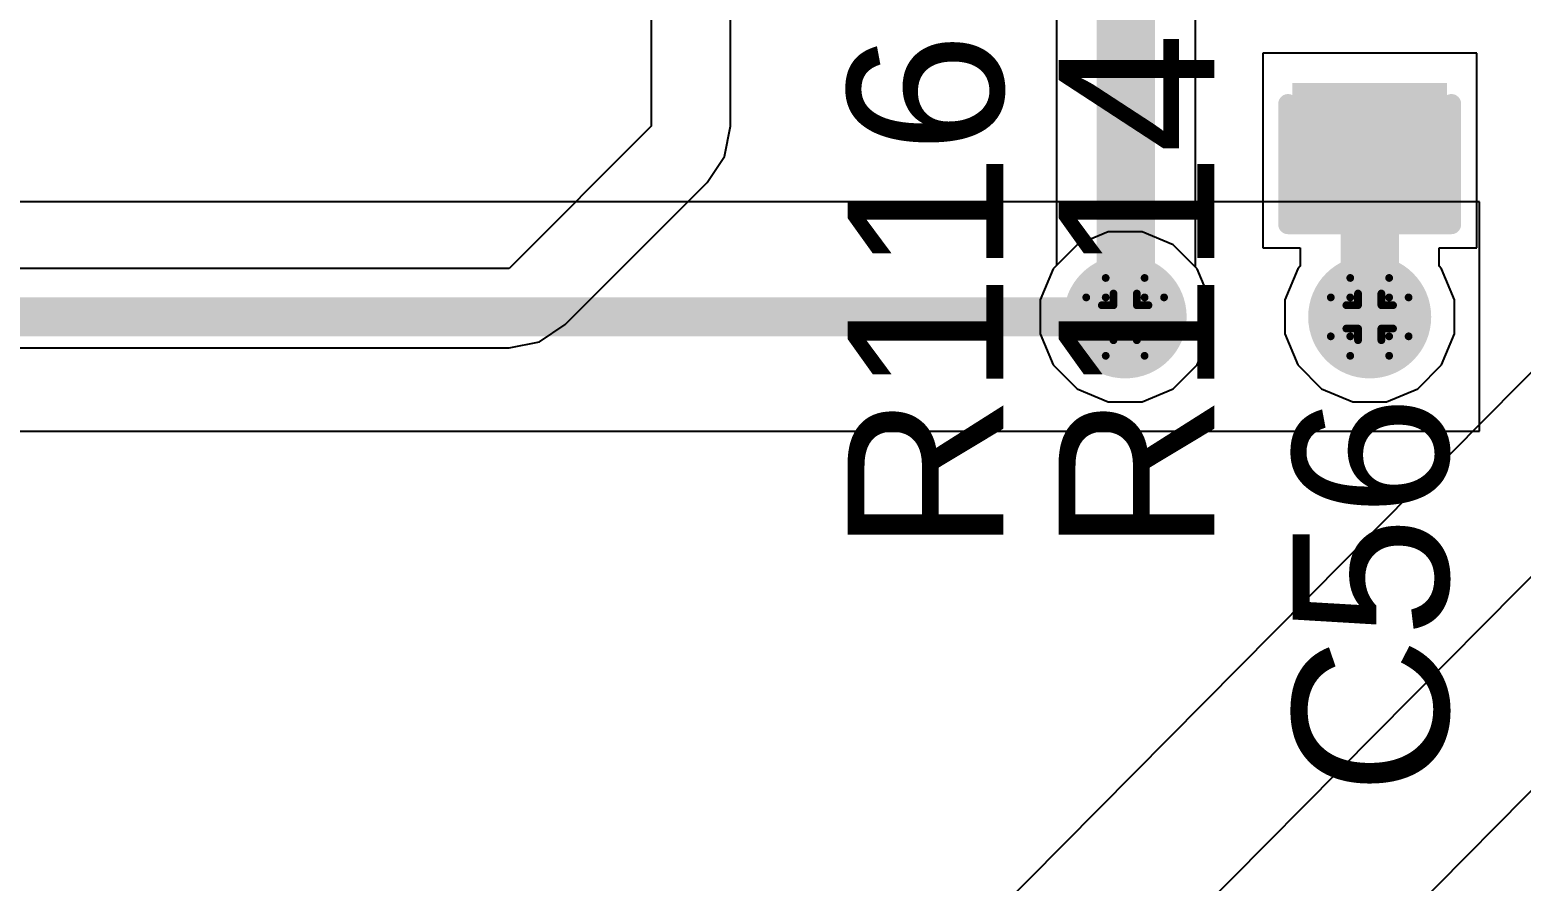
# Model space of a CAD drawing. Header units: inches. Extents: x -3 to 5259, y -3 to 5282.
# Drawn here: x 79.64 to 89.38, y 62.72 to 68.28 of the extents above; entities that cross this region are included whole.
import ezdxf

# ---------------------------------------------------------------- set-up
doc = ezdxf.new("R2010")
doc.units = ezdxf.units.IN
for name, color, linetype in [('Bottom Layer', 5, 'Continuous'), ('Bottom Solder', 6, 'Continuous'), ('Drill Drawing', 1, 'Continuous'), ('Layer 1', 16, 'Continuous'), ('Layer 2', 76, 'Continuous'), ('Top Layer', 1, 'Continuous'), ('Top Overlay', 2, 'Continuous'), ('Top Paste', 8, 'Continuous'), ('Top Solder', 216, 'Continuous'), ('Via Holes', 16, 'Continuous')]:
    doc.layers.add(name, color=color, linetype=linetype)
doc.styles.add('Arial', font='', dxfattribs={"height": 0.2})
doc.styles.get('Arial').set_extended_font_data('Arial')

# ---------------------------------------------------------------- blocks, each defined once
blk = doc.blocks.new('13_WQFN_HR__3_2__26')
at = {"layer": 'Top Solder'}
for p in [(-0.575, 1.8099), (-0.5467, -0.9227), (0.7533, 1.8024)]:
    blk.add_line(p, (5227.2803, 5276.701), dxfattribs=at)
blk = doc.blocks.new('C___0603_228')
at = {"layer": 'Top Layer'}
for points in [[(-0.381, 0.4445), (-0.381, -0.4445), (-1.143, -0.4445), (-1.143, 0.4445)], [(1.143, 0.4445), (1.143, -0.4445), (0.381, -0.4445), (0.381, 0.4445)]]:
    blk.add_hatch(color=1, dxfattribs=at).paths.add_polyline_path(points)
at = {"layer": 'Top Paste'}
for points in [[(-0.381, 0.4445), (-0.381, -0.4445), (-1.143, -0.4445), (-1.143, 0.4445)], [(1.143, 0.4445), (1.143, -0.4445), (0.381, -0.4445), (0.381, 0.4445)]]:
    blk.add_hatch(color=8, dxfattribs=at).paths.add_polyline_path(points)
at = {"layer": 'Top Solder'}
for points in [[(-0.321, 0.5045), (-0.321, -0.5045), (-1.203, -0.5045), (-1.203, 0.5045)], [(1.203, 0.5045), (1.203, -0.5045), (0.321, -0.5045), (0.321, 0.5045)]]:
    blk.add_hatch(color=216, dxfattribs=at).paths.add_polyline_path(points)
at = {"layer": 'Top Overlay'}
for points in [[(-0.4572, 0.5334, 0.127, 0.127, 0), (-1.2446, 0.5334, 0.127, 0.127, 0)], [(-1.2446, -0.5334, 0.127, 0.127, 0), (-1.2446, 0.5334, 0.127, 0.127, 0)], [(1.2446, 0.5334, 0.127, 0.127, 0), (0.4572, 0.5334, 0.127, 0.127, 0)], [(1.2446, -0.5334, 0.127, 0.127, 0), (1.2446, 0.5334, 0.127, 0.127, 0)], [(-0.4572, -0.5334, 0.127, 0.127, 0), (-1.2446, -0.5334, 0.127, 0.127, 0)], [(1.2446, -0.5334, 0.127, 0.127, 0), (0.4572, -0.5334, 0.127, 0.127, 0)]]:
    blk.add_lwpolyline(points, format="xyseb", dxfattribs=at)
for points in [[(-1.2764, 0.5334, 0.0635, 0.0635, 1), (-1.2128, 0.5334, 0.0635, 0.0635, 1)], [(-1.2764, 0.5334, 0.0635, 0.0635, 1), (-1.2128, 0.5334, 0.0635, 0.0635, 1)], [(-0.4889, 0.5334, 0.0635, 0.0635, 1), (-0.4254, 0.5334, 0.0635, 0.0635, 1)], [(0.4254, 0.5334, 0.0635, 0.0635, 1), (0.4889, 0.5334, 0.0635, 0.0635, 1)], [(1.2128, 0.5334, 0.0635, 0.0635, 1), (1.2764, 0.5334, 0.0635, 0.0635, 1)], [(1.2128, 0.5334, 0.0635, 0.0635, 1), (1.2764, 0.5334, 0.0635, 0.0635, 1)], [(-1.2764, -0.5334, 0.0635, 0.0635, 1), (-1.2128, -0.5334, 0.0635, 0.0635, 1)], [(-1.2764, -0.5334, 0.0635, 0.0635, 1), (-1.2128, -0.5334, 0.0635, 0.0635, 1)], [(-0.4889, -0.5334, 0.0635, 0.0635, 1), (-0.4254, -0.5334, 0.0635, 0.0635, 1)], [(0.4254, -0.5334, 0.0635, 0.0635, 1), (0.4889, -0.5334, 0.0635, 0.0635, 1)], [(1.2128, -0.5334, 0.0635, 0.0635, 1), (1.2764, -0.5334, 0.0635, 0.0635, 1)], [(1.2128, -0.5334, 0.0635, 0.0635, 1), (1.2764, -0.5334, 0.0635, 0.0635, 1)]]:
    blk.add_lwpolyline(points, format="xyseb", close=True, dxfattribs=at)

msp = doc.modelspace()

# ---------------------------------------------------------------- hatches: boundary and pattern name
at = {"layer": 'Bottom Layer'}
h = msp.add_hatch(color=5, dxfattribs=at)
edge = h.paths.add_edge_path()
edge.add_arc((86.7898, 66.4066), 0.3, 0, 360)
h = msp.add_hatch(color=5, dxfattribs=at)
edge = h.paths.add_edge_path()
edge.add_arc((88.3863, 66.4066), 0.3, 0, 360)
at = {"layer": 'Bottom Solder'}
h = msp.add_hatch(color=6, dxfattribs=at)
edge = h.paths.add_edge_path()
edge.add_arc((86.7898, 66.4066), 0.4016, 0, 360)
h = msp.add_hatch(color=6, dxfattribs=at)
edge = h.paths.add_edge_path()
edge.add_arc((88.3863, 66.4066), 0.4016, 0, 360)
at = {"layer": 'Layer 1'}
h = msp.add_hatch(color=16, dxfattribs=at)
edge = h.paths.add_edge_path()
edge.add_arc((86.7898, 66.4066), 0.3, 0, 360)
h = msp.add_hatch(color=16, dxfattribs=at)
edge = h.paths.add_edge_path()
edge.add_arc((88.3863, 66.4066), 0.3, 0, 360)
at = {"layer": 'Layer 2'}
h = msp.add_hatch(color=76, dxfattribs=at)
edge = h.paths.add_edge_path()
edge.add_arc((86.7898, 66.4066), 0.3, 0, 360)
h = msp.add_hatch(color=76, dxfattribs=at)
edge = h.paths.add_edge_path()
edge.add_arc((88.3863, 66.4066), 0.3, 0, 360)
at = {"layer": 'Top Layer'}
h = msp.add_hatch(color=1, dxfattribs=at)
edge = h.paths.add_edge_path()
edge.add_arc((86.7898, 66.4066), 0.3, 0, 360)
h = msp.add_hatch(color=1, dxfattribs=at)
edge = h.paths.add_edge_path()
edge.add_arc((88.3863, 66.4066), 0.3, 0, 360)
at = {"layer": 'Top Solder'}
h = msp.add_hatch(color=216, dxfattribs=at)
edge = h.paths.add_edge_path()
edge.add_arc((86.7898, 66.4066), 0.4016, 0, 360)
h = msp.add_hatch(color=216, dxfattribs=at)
edge = h.paths.add_edge_path()
edge.add_arc((88.3863, 66.4066), 0.4016, 0, 360)
at = {"layer": 'Via Holes'}
h = msp.add_hatch(color=7, dxfattribs=at)
edge = h.paths.add_edge_path()
edge.add_arc((86.7898, 66.4066), 0.15, 0, 360)
h = msp.add_hatch(color=7, dxfattribs=at)
edge = h.paths.add_edge_path()
edge.add_arc((88.3863, 66.4066), 0.15, 0, 360)

# ---------------------------------------------------------------- linework, layer by layer
at = {"layer": 'Bottom Layer'}
for p, q in [((86.6796, 66.9606), (86.4759, 66.8762)), ((86.9, 66.9606), (86.6796, 66.9606)), ((87.1036, 66.8762), (86.9, 66.9606)), ((86.4759, 66.8762), (86.3201, 66.7204)), ((87.2594, 66.7204), (87.1036, 66.8762)), ((86.3201, 66.7204), (86.2358, 66.5168)), ((87.3438, 66.5168), (87.2594, 66.7204)), ((86.2358, 66.5168), (86.2358, 66.2964)), ((87.3438, 66.2964), (87.3438, 66.5168)), ((86.2358, 66.2964), (86.3201, 66.0928)), ((87.2594, 66.0928), (87.3438, 66.2964)), ((86.3201, 66.0928), (86.4759, 65.9369)), ((87.1036, 65.9369), (87.2594, 66.0928)), ((86.4759, 65.9369), (86.6796, 65.8526)), ((86.9, 65.8526), (87.1036, 65.9369)), ((86.6796, 65.8526), (86.9, 65.8526))]:
    msp.add_line(p, q, dxfattribs=at)
at = {"layer": 'Drill Drawing'}
for points in [[(86.6628, 66.5336, 0.0508, 0.0508, 0), (86.6628, 66.6606, 0.0508, 0.0508, 0)], [(86.6628, 66.6606, 0.0508, 0.0508, 0), (86.9168, 66.6606, 0.0508, 0.0508, 0)], [(86.9168, 66.5336, 0.0508, 0.0508, 0), (86.9168, 66.6606, 0.0508, 0.0508, 0)], [(88.2593, 66.5336, 0.0508, 0.0508, 0), (88.2593, 66.6606, 0.0508, 0.0508, 0)], [(88.2593, 66.6606, 0.0508, 0.0508, 0), (88.5133, 66.6606, 0.0508, 0.0508, 0)], [(88.5133, 66.5336, 0.0508, 0.0508, 0), (88.5133, 66.6606, 0.0508, 0.0508, 0)], [(86.5358, 66.2796, 0.0508, 0.0508, 0), (86.5358, 66.5336, 0.0508, 0.0508, 0)], [(86.5358, 66.5336, 0.0508, 0.0508, 0), (86.6628, 66.5336, 0.0508, 0.0508, 0)], [(86.6374, 66.3304, 0.0508, 0.0508, 0), (86.6374, 66.4828, 0.0508, 0.0508, 0)], [(86.6374, 66.4828, 0.0508, 0.0508, 0), (86.7136, 66.4828, 0.0508, 0.0508, 0)], [(86.7136, 66.4828, 0.0508, 0.0508, 0), (86.7136, 66.559, 0.0508, 0.0508, 0)], [(86.7136, 66.559, 0.0508, 0.0508, 0), (86.866, 66.559, 0.0508, 0.0508, 0)], [(86.866, 66.4828, 0.0508, 0.0508, 0), (86.866, 66.559, 0.0508, 0.0508, 0)], [(86.866, 66.4828, 0.0508, 0.0508, 0), (86.9422, 66.4828, 0.0508, 0.0508, 0)], [(86.9168, 66.5336, 0.0508, 0.0508, 0), (87.0438, 66.5336, 0.0508, 0.0508, 0)], [(86.9422, 66.3304, 0.0508, 0.0508, 0), (86.9422, 66.4828, 0.0508, 0.0508, 0)], [(87.0438, 66.2796, 0.0508, 0.0508, 0), (87.0438, 66.5336, 0.0508, 0.0508, 0)], [(88.1323, 66.2796, 0.0508, 0.0508, 0), (88.1323, 66.5336, 0.0508, 0.0508, 0)], [(88.1323, 66.5336, 0.0508, 0.0508, 0), (88.2593, 66.5336, 0.0508, 0.0508, 0)], [(88.2339, 66.3304, 0.0508, 0.0508, 0), (88.2339, 66.4828, 0.0508, 0.0508, 0)], [(88.2339, 66.4828, 0.0508, 0.0508, 0), (88.3101, 66.4828, 0.0508, 0.0508, 0)], [(88.3101, 66.4828, 0.0508, 0.0508, 0), (88.3101, 66.559, 0.0508, 0.0508, 0)], [(88.3101, 66.559, 0.0508, 0.0508, 0), (88.4625, 66.559, 0.0508, 0.0508, 0)], [(88.4625, 66.4828, 0.0508, 0.0508, 0), (88.4625, 66.559, 0.0508, 0.0508, 0)], [(88.4625, 66.4828, 0.0508, 0.0508, 0), (88.5387, 66.4828, 0.0508, 0.0508, 0)], [(88.5133, 66.5336, 0.0508, 0.0508, 0), (88.6403, 66.5336, 0.0508, 0.0508, 0)], [(88.5387, 66.3304, 0.0508, 0.0508, 0), (88.5387, 66.4828, 0.0508, 0.0508, 0)], [(88.6403, 66.2796, 0.0508, 0.0508, 0), (88.6403, 66.5336, 0.0508, 0.0508, 0)], [(86.6374, 66.3304, 0.0508, 0.0508, 0), (86.7136, 66.3304, 0.0508, 0.0508, 0)], [(86.7136, 66.2542, 0.0508, 0.0508, 0), (86.7136, 66.3304, 0.0508, 0.0508, 0)], [(86.866, 66.3304, 0.0508, 0.0508, 0), (86.9422, 66.3304, 0.0508, 0.0508, 0)], [(86.866, 66.2542, 0.0508, 0.0508, 0), (86.866, 66.3304, 0.0508, 0.0508, 0)], [(88.2339, 66.3304, 0.0508, 0.0508, 0), (88.3101, 66.3304, 0.0508, 0.0508, 0)], [(88.3101, 66.2542, 0.0508, 0.0508, 0), (88.3101, 66.3304, 0.0508, 0.0508, 0)], [(88.4625, 66.3304, 0.0508, 0.0508, 0), (88.5387, 66.3304, 0.0508, 0.0508, 0)], [(88.4625, 66.2542, 0.0508, 0.0508, 0), (88.4625, 66.3304, 0.0508, 0.0508, 0)], [(86.5358, 66.2796, 0.0508, 0.0508, 0), (86.6628, 66.2796, 0.0508, 0.0508, 0)], [(86.6628, 66.1526, 0.0508, 0.0508, 0), (86.6628, 66.2796, 0.0508, 0.0508, 0)], [(86.7136, 66.2542, 0.0508, 0.0508, 0), (86.866, 66.2542, 0.0508, 0.0508, 0)], [(86.9168, 66.2796, 0.0508, 0.0508, 0), (87.0438, 66.2796, 0.0508, 0.0508, 0)], [(86.9168, 66.1526, 0.0508, 0.0508, 0), (86.9168, 66.2796, 0.0508, 0.0508, 0)], [(88.1323, 66.2796, 0.0508, 0.0508, 0), (88.2593, 66.2796, 0.0508, 0.0508, 0)], [(88.2593, 66.1526, 0.0508, 0.0508, 0), (88.2593, 66.2796, 0.0508, 0.0508, 0)], [(88.3101, 66.2542, 0.0508, 0.0508, 0), (88.4625, 66.2542, 0.0508, 0.0508, 0)], [(88.5133, 66.2796, 0.0508, 0.0508, 0), (88.6403, 66.2796, 0.0508, 0.0508, 0)], [(88.5133, 66.1526, 0.0508, 0.0508, 0), (88.5133, 66.2796, 0.0508, 0.0508, 0)], [(86.6628, 66.1526, 0.0508, 0.0508, 0), (86.9168, 66.1526, 0.0508, 0.0508, 0)], [(88.2593, 66.1526, 0.0508, 0.0508, 0), (88.5133, 66.1526, 0.0508, 0.0508, 0)]]:
    msp.add_lwpolyline(points, format="xyseb", dxfattribs=at)
for points in [[(86.6501, 66.6606, 0.0254, 0.0254, 1), (86.6755, 66.6606, 0.0254, 0.0254, 1)], [(86.6501, 66.6606, 0.0254, 0.0254, 1), (86.6755, 66.6606, 0.0254, 0.0254, 1)], [(86.9041, 66.6606, 0.0254, 0.0254, 1), (86.9295, 66.6606, 0.0254, 0.0254, 1)], [(86.9041, 66.6606, 0.0254, 0.0254, 1), (86.9295, 66.6606, 0.0254, 0.0254, 1)], [(88.2466, 66.6606, 0.0254, 0.0254, 1), (88.272, 66.6606, 0.0254, 0.0254, 1)], [(88.2466, 66.6606, 0.0254, 0.0254, 1), (88.272, 66.6606, 0.0254, 0.0254, 1)], [(88.5006, 66.6606, 0.0254, 0.0254, 1), (88.526, 66.6606, 0.0254, 0.0254, 1)], [(88.5006, 66.6606, 0.0254, 0.0254, 1), (88.526, 66.6606, 0.0254, 0.0254, 1)], [(86.5231, 66.5336, 0.0254, 0.0254, 1), (86.5485, 66.5336, 0.0254, 0.0254, 1)], [(86.5231, 66.5336, 0.0254, 0.0254, 1), (86.5485, 66.5336, 0.0254, 0.0254, 1)], [(86.6247, 66.4828, 0.0254, 0.0254, 1), (86.6501, 66.4828, 0.0254, 0.0254, 1)], [(86.6247, 66.4828, 0.0254, 0.0254, 1), (86.6501, 66.4828, 0.0254, 0.0254, 1)], [(86.6501, 66.5336, 0.0254, 0.0254, 1), (86.6755, 66.5336, 0.0254, 0.0254, 1)], [(86.6501, 66.5336, 0.0254, 0.0254, 1), (86.6755, 66.5336, 0.0254, 0.0254, 1)], [(86.7009, 66.559, 0.0254, 0.0254, 1), (86.7263, 66.559, 0.0254, 0.0254, 1)], [(86.7009, 66.559, 0.0254, 0.0254, 1), (86.7263, 66.559, 0.0254, 0.0254, 1)], [(86.7009, 66.4828, 0.0254, 0.0254, 1), (86.7263, 66.4828, 0.0254, 0.0254, 1)], [(86.7009, 66.4828, 0.0254, 0.0254, 1), (86.7263, 66.4828, 0.0254, 0.0254, 1)], [(86.8533, 66.559, 0.0254, 0.0254, 1), (86.8787, 66.559, 0.0254, 0.0254, 1)], [(86.8533, 66.559, 0.0254, 0.0254, 1), (86.8787, 66.559, 0.0254, 0.0254, 1)], [(86.8533, 66.4828, 0.0254, 0.0254, 1), (86.8787, 66.4828, 0.0254, 0.0254, 1)], [(86.8533, 66.4828, 0.0254, 0.0254, 1), (86.8787, 66.4828, 0.0254, 0.0254, 1)], [(86.9041, 66.5336, 0.0254, 0.0254, 1), (86.9295, 66.5336, 0.0254, 0.0254, 1)], [(86.9041, 66.5336, 0.0254, 0.0254, 1), (86.9295, 66.5336, 0.0254, 0.0254, 1)], [(86.9295, 66.4828, 0.0254, 0.0254, 1), (86.9549, 66.4828, 0.0254, 0.0254, 1)], [(86.9295, 66.4828, 0.0254, 0.0254, 1), (86.9549, 66.4828, 0.0254, 0.0254, 1)], [(87.0311, 66.5336, 0.0254, 0.0254, 1), (87.0565, 66.5336, 0.0254, 0.0254, 1)], [(87.0311, 66.5336, 0.0254, 0.0254, 1), (87.0565, 66.5336, 0.0254, 0.0254, 1)], [(88.1196, 66.5336, 0.0254, 0.0254, 1), (88.145, 66.5336, 0.0254, 0.0254, 1)], [(88.1196, 66.5336, 0.0254, 0.0254, 1), (88.145, 66.5336, 0.0254, 0.0254, 1)], [(88.2212, 66.4828, 0.0254, 0.0254, 1), (88.2466, 66.4828, 0.0254, 0.0254, 1)], [(88.2212, 66.4828, 0.0254, 0.0254, 1), (88.2466, 66.4828, 0.0254, 0.0254, 1)], [(88.2466, 66.5336, 0.0254, 0.0254, 1), (88.272, 66.5336, 0.0254, 0.0254, 1)], [(88.2466, 66.5336, 0.0254, 0.0254, 1), (88.272, 66.5336, 0.0254, 0.0254, 1)], [(88.2974, 66.559, 0.0254, 0.0254, 1), (88.3228, 66.559, 0.0254, 0.0254, 1)], [(88.2974, 66.559, 0.0254, 0.0254, 1), (88.3228, 66.559, 0.0254, 0.0254, 1)], [(88.2974, 66.4828, 0.0254, 0.0254, 1), (88.3228, 66.4828, 0.0254, 0.0254, 1)], [(88.2974, 66.4828, 0.0254, 0.0254, 1), (88.3228, 66.4828, 0.0254, 0.0254, 1)], [(88.4498, 66.559, 0.0254, 0.0254, 1), (88.4752, 66.559, 0.0254, 0.0254, 1)], [(88.4498, 66.559, 0.0254, 0.0254, 1), (88.4752, 66.559, 0.0254, 0.0254, 1)], [(88.4498, 66.4828, 0.0254, 0.0254, 1), (88.4752, 66.4828, 0.0254, 0.0254, 1)], [(88.4498, 66.4828, 0.0254, 0.0254, 1), (88.4752, 66.4828, 0.0254, 0.0254, 1)], [(88.5006, 66.5336, 0.0254, 0.0254, 1), (88.526, 66.5336, 0.0254, 0.0254, 1)], [(88.5006, 66.5336, 0.0254, 0.0254, 1), (88.526, 66.5336, 0.0254, 0.0254, 1)], [(88.526, 66.4828, 0.0254, 0.0254, 1), (88.5514, 66.4828, 0.0254, 0.0254, 1)], [(88.526, 66.4828, 0.0254, 0.0254, 1), (88.5514, 66.4828, 0.0254, 0.0254, 1)], [(88.6276, 66.5336, 0.0254, 0.0254, 1), (88.653, 66.5336, 0.0254, 0.0254, 1)], [(88.6276, 66.5336, 0.0254, 0.0254, 1), (88.653, 66.5336, 0.0254, 0.0254, 1)], [(86.6247, 66.3304, 0.0254, 0.0254, 1), (86.6501, 66.3304, 0.0254, 0.0254, 1)], [(86.6247, 66.3304, 0.0254, 0.0254, 1), (86.6501, 66.3304, 0.0254, 0.0254, 1)], [(86.7009, 66.3304, 0.0254, 0.0254, 1), (86.7263, 66.3304, 0.0254, 0.0254, 1)], [(86.7009, 66.3304, 0.0254, 0.0254, 1), (86.7263, 66.3304, 0.0254, 0.0254, 1)], [(86.8533, 66.3304, 0.0254, 0.0254, 1), (86.8787, 66.3304, 0.0254, 0.0254, 1)], [(86.8533, 66.3304, 0.0254, 0.0254, 1), (86.8787, 66.3304, 0.0254, 0.0254, 1)], [(86.9295, 66.3304, 0.0254, 0.0254, 1), (86.9549, 66.3304, 0.0254, 0.0254, 1)], [(86.9295, 66.3304, 0.0254, 0.0254, 1), (86.9549, 66.3304, 0.0254, 0.0254, 1)], [(88.2212, 66.3304, 0.0254, 0.0254, 1), (88.2466, 66.3304, 0.0254, 0.0254, 1)], [(88.2212, 66.3304, 0.0254, 0.0254, 1), (88.2466, 66.3304, 0.0254, 0.0254, 1)], [(88.2974, 66.3304, 0.0254, 0.0254, 1), (88.3228, 66.3304, 0.0254, 0.0254, 1)], [(88.2974, 66.3304, 0.0254, 0.0254, 1), (88.3228, 66.3304, 0.0254, 0.0254, 1)], [(88.4498, 66.3304, 0.0254, 0.0254, 1), (88.4752, 66.3304, 0.0254, 0.0254, 1)], [(88.4498, 66.3304, 0.0254, 0.0254, 1), (88.4752, 66.3304, 0.0254, 0.0254, 1)], [(88.526, 66.3304, 0.0254, 0.0254, 1), (88.5514, 66.3304, 0.0254, 0.0254, 1)], [(88.526, 66.3304, 0.0254, 0.0254, 1), (88.5514, 66.3304, 0.0254, 0.0254, 1)], [(86.5231, 66.2796, 0.0254, 0.0254, 1), (86.5485, 66.2796, 0.0254, 0.0254, 1)], [(86.5231, 66.2796, 0.0254, 0.0254, 1), (86.5485, 66.2796, 0.0254, 0.0254, 1)], [(86.6501, 66.2796, 0.0254, 0.0254, 1), (86.6755, 66.2796, 0.0254, 0.0254, 1)], [(86.6501, 66.2796, 0.0254, 0.0254, 1), (86.6755, 66.2796, 0.0254, 0.0254, 1)], [(86.7009, 66.2542, 0.0254, 0.0254, 1), (86.7263, 66.2542, 0.0254, 0.0254, 1)], [(86.7009, 66.2542, 0.0254, 0.0254, 1), (86.7263, 66.2542, 0.0254, 0.0254, 1)], [(86.8533, 66.2542, 0.0254, 0.0254, 1), (86.8787, 66.2542, 0.0254, 0.0254, 1)], [(86.8533, 66.2542, 0.0254, 0.0254, 1), (86.8787, 66.2542, 0.0254, 0.0254, 1)], [(86.9041, 66.2796, 0.0254, 0.0254, 1), (86.9295, 66.2796, 0.0254, 0.0254, 1)], [(86.9041, 66.2796, 0.0254, 0.0254, 1), (86.9295, 66.2796, 0.0254, 0.0254, 1)], [(87.0311, 66.2796, 0.0254, 0.0254, 1), (87.0565, 66.2796, 0.0254, 0.0254, 1)], [(87.0311, 66.2796, 0.0254, 0.0254, 1), (87.0565, 66.2796, 0.0254, 0.0254, 1)], [(88.1196, 66.2796, 0.0254, 0.0254, 1), (88.145, 66.2796, 0.0254, 0.0254, 1)], [(88.1196, 66.2796, 0.0254, 0.0254, 1), (88.145, 66.2796, 0.0254, 0.0254, 1)], [(88.2466, 66.2796, 0.0254, 0.0254, 1), (88.272, 66.2796, 0.0254, 0.0254, 1)], [(88.2466, 66.2796, 0.0254, 0.0254, 1), (88.272, 66.2796, 0.0254, 0.0254, 1)], [(88.2974, 66.2542, 0.0254, 0.0254, 1), (88.3228, 66.2542, 0.0254, 0.0254, 1)], [(88.2974, 66.2542, 0.0254, 0.0254, 1), (88.3228, 66.2542, 0.0254, 0.0254, 1)], [(88.4498, 66.2542, 0.0254, 0.0254, 1), (88.4752, 66.2542, 0.0254, 0.0254, 1)], [(88.4498, 66.2542, 0.0254, 0.0254, 1), (88.4752, 66.2542, 0.0254, 0.0254, 1)], [(88.5006, 66.2796, 0.0254, 0.0254, 1), (88.526, 66.2796, 0.0254, 0.0254, 1)], [(88.5006, 66.2796, 0.0254, 0.0254, 1), (88.526, 66.2796, 0.0254, 0.0254, 1)], [(88.6276, 66.2796, 0.0254, 0.0254, 1), (88.653, 66.2796, 0.0254, 0.0254, 1)], [(88.6276, 66.2796, 0.0254, 0.0254, 1), (88.653, 66.2796, 0.0254, 0.0254, 1)], [(86.6501, 66.1526, 0.0254, 0.0254, 1), (86.6755, 66.1526, 0.0254, 0.0254, 1)], [(86.6501, 66.1526, 0.0254, 0.0254, 1), (86.6755, 66.1526, 0.0254, 0.0254, 1)], [(86.9041, 66.1526, 0.0254, 0.0254, 1), (86.9295, 66.1526, 0.0254, 0.0254, 1)], [(86.9041, 66.1526, 0.0254, 0.0254, 1), (86.9295, 66.1526, 0.0254, 0.0254, 1)], [(88.2466, 66.1526, 0.0254, 0.0254, 1), (88.272, 66.1526, 0.0254, 0.0254, 1)], [(88.2466, 66.1526, 0.0254, 0.0254, 1), (88.272, 66.1526, 0.0254, 0.0254, 1)], [(88.5006, 66.1526, 0.0254, 0.0254, 1), (88.526, 66.1526, 0.0254, 0.0254, 1)], [(88.5006, 66.1526, 0.0254, 0.0254, 1), (88.526, 66.1526, 0.0254, 0.0254, 1)]]:
    msp.add_lwpolyline(points, format="xyseb", close=True, dxfattribs=at)
at = {"layer": 'Layer 1'}
for p, q in [((86.6796, 66.9606), (86.4759, 66.8762)), ((86.9, 66.9606), (86.6796, 66.9606)), ((87.1036, 66.8762), (86.9, 66.9606)), ((86.4759, 66.8762), (86.3201, 66.7204)), ((87.2594, 66.7204), (87.1036, 66.8762)), ((86.3201, 66.7204), (86.2358, 66.5168)), ((87.3438, 66.5168), (87.2594, 66.7204)), ((86.2358, 66.5168), (86.2358, 66.2964)), ((87.3438, 66.2964), (87.3438, 66.5168)), ((86.2358, 66.2964), (86.3201, 66.0928)), ((87.2594, 66.0928), (87.3438, 66.2964)), ((86.3201, 66.0928), (86.4759, 65.9369)), ((87.1036, 65.9369), (87.2594, 66.0928)), ((86.4759, 65.9369), (86.6796, 65.8526)), ((86.9, 65.8526), (87.1036, 65.9369)), ((86.6796, 65.8526), (86.9, 65.8526))]:
    msp.add_line(p, q, dxfattribs=at)
at = {"layer": 'Layer 2'}
for p, q in [((89.1032, 67.1576), (54.0783, 67.1576)), ((89.1032, 65.6614), (89.1032, 67.1576)), ((26.3398, 65.6614), (89.1032, 65.6614))]:
    msp.add_line(p, q, dxfattribs=at)
msp.add_lwpolyline([(26.0083, 66.4066, 0.254, 0.254, 0), (86.7898, 66.4066, 0.254, 0.254, 0)], format="xyseb", dxfattribs=at)
msp.add_lwpolyline([(86.7263, 66.4066, 0.127, 0.127, 1), (86.8533, 66.4066, 0.127, 0.127, 1)], format="xyseb", close=True, dxfattribs=at)
at = {"layer": 'Top Layer'}
for p, q in [((83.6949, 92.5399), (83.6949, 67.6507)), ((84.2129, 67.6507), (84.2129, 70.6894)), ((87.2483, 66.7315), (87.2483, 69.1199)), ((86.3419, 68.7419), (86.3419, 66.7422)), ((89.0848, 68.1275), (87.6878, 68.1275)), ((87.6878, 68.1275), (87.6878, 66.8575)), ((89.0848, 66.8575), (89.0848, 68.1275)), ((83.6949, 67.6507), (82.7676, 66.7234)), ((84.1735, 67.4525), (84.2129, 67.6507)), ((84.0612, 67.2845), (84.1735, 67.4525)), ((83.1338, 66.3571), (84.0612, 67.2845)), ((87.6878, 66.8575), (87.9331, 66.8575)), ((87.9331, 66.8575), (87.9331, 66.7369)), ((88.8395, 66.7369), (88.8395, 66.8575)), ((88.8395, 66.8575), (89.0848, 66.8575)), ((82.7676, 66.7234), (70.9441, 66.7234)), ((86.3201, 66.7204), (86.2358, 66.5168)), ((86.3419, 66.7422), (86.3201, 66.7204)), ((87.2594, 66.7204), (87.2483, 66.7315)), ((87.3438, 66.5168), (87.2594, 66.7204)), ((87.9167, 66.7204), (87.8323, 66.5168)), ((87.9331, 66.7369), (87.9167, 66.7204)), ((88.856, 66.7204), (88.8395, 66.7369)), ((88.9403, 66.5168), (88.856, 66.7204)), ((86.2358, 66.5168), (86.2358, 66.2964)), ((87.3438, 66.2964), (87.3438, 66.5168)), ((87.8323, 66.5168), (87.8323, 66.2964)), ((88.9403, 66.2964), (88.9403, 66.5168)), ((82.9658, 66.2448), (83.1338, 66.3571)), ((82.7676, 66.2054), (82.9658, 66.2448)), ((86.2358, 66.2964), (86.3201, 66.0928)), ((87.2594, 66.0928), (87.3438, 66.2964)), ((87.8323, 66.2964), (87.9167, 66.0928)), ((88.856, 66.0928), (88.9403, 66.2964)), ((70.9441, 66.2054), (82.7676, 66.2054)), ((86.3201, 66.0928), (86.4759, 65.9369)), ((87.1036, 65.9369), (87.2594, 66.0928)), ((87.9167, 66.0928), (88.0725, 65.9369)), ((88.7001, 65.9369), (88.856, 66.0928)), ((86.4759, 65.9369), (86.6796, 65.8526)), ((86.9, 65.8526), (87.1036, 65.9369)), ((88.0725, 65.9369), (88.2761, 65.8526)), ((88.4965, 65.8526), (88.7001, 65.9369)), ((86.6796, 65.8526), (86.9, 65.8526)), ((88.2761, 65.8526), (88.4965, 65.8526))]:
    msp.add_line(p, q, dxfattribs=at)
for points in [[(86.7951, 66.4066, 0.381, 0.381, 0), (86.7951, 69.5999, 0.381, 0.381, 0)], [(88.3863, 66.4066, 0.381, 0.381, 0), (88.3863, 67.4925, 0.381, 0.381, 0)]]:
    msp.add_lwpolyline(points, format="xyseb", dxfattribs=at)
for points in [[(88.2911, 67.4925, 0.1905, 0.1905, 1), (88.4816, 67.4925, 0.1905, 0.1905, 1)], [(86.6998, 66.4066, 0.1905, 0.1905, 1), (86.8903, 66.4066, 0.1905, 0.1905, 1)], [(88.2911, 66.4066, 0.1905, 0.1905, 1), (88.4816, 66.4066, 0.1905, 0.1905, 1)]]:
    msp.add_lwpolyline(points, format="xyseb", close=True, dxfattribs=at)

# ---------------------------------------------------------------- block references
msp.add_blockref('13_WQFN_HR__3_2__26', (31.7605, 5.4558))
at = {"rotation": 270}
msp.add_blockref('C___0603_228', (88.3863, 68.2545), dxfattribs=at)

# ---------------------------------------------------------------- texts
at = {"layer": 'Top Overlay', "style": 'Arial'}
for s, p in [('R116', (85.9936, 64.8696)), ('R114', (87.3712, 64.8696)), ('C56', (88.8998, 63.2888))]:
    msp.add_text(s, height=1.016, rotation=90, dxfattribs=at).set_placement(p)

doc.saveas('drawing.dxf')
